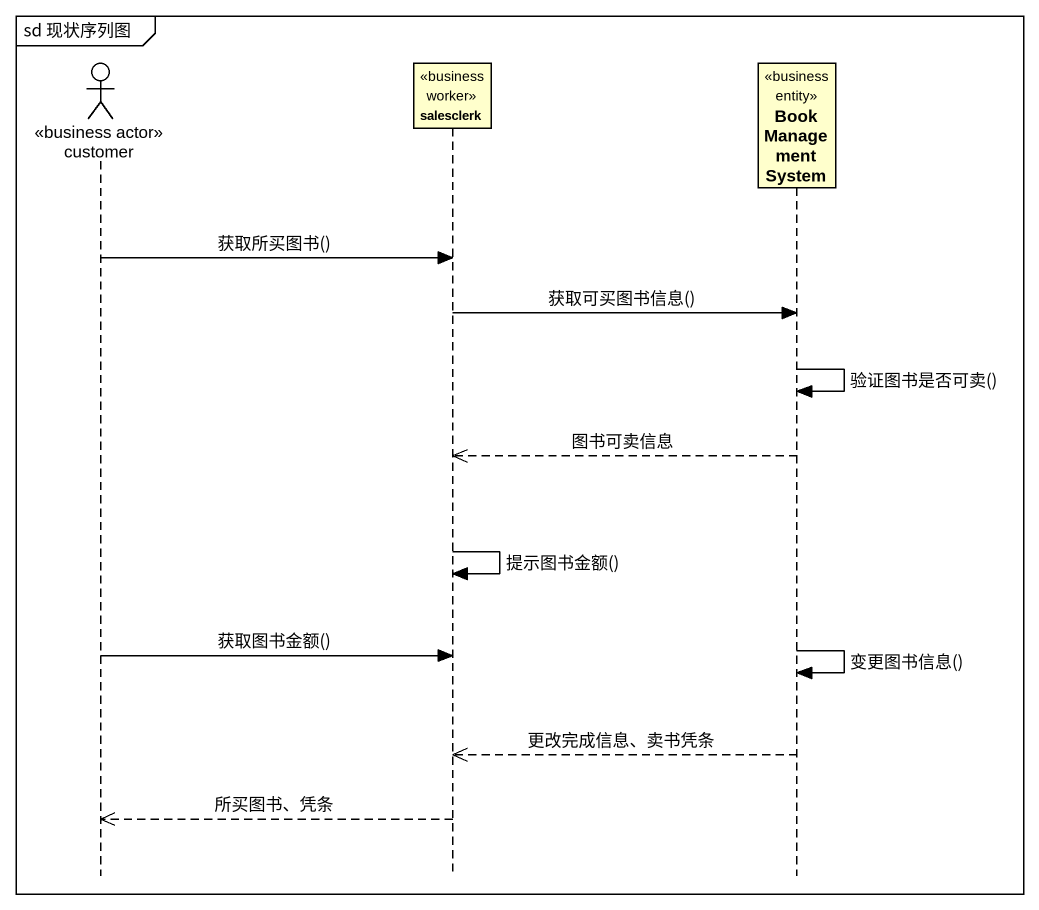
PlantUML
@startuml
mainframe sd 现状序列图
hide footbox
actor customer <<business actor>>
participant salesclerk <<business worker>>
participant "Book Management System" as Book_Management_System <<business entity>>

customer -> salesclerk : 获取所买图书()
salesclerk -> Book_Management_System : 获取可买图书信息()
Book_Management_System -> Book_Management_System : 验证图书是否可卖()
Book_Management_System -->> salesclerk : 图书可卖信息
salesclerk -> salesclerk : 提示图书金额()
Book_Management_System -> Book_Management_System : 变更图书信息()
customer -> salesclerk : 获取图书金额()
Book_Management_System -->> salesclerk : 更改完成信息、卖书凭条
salesclerk -->> customer : 所买图书、凭条
@enduml
